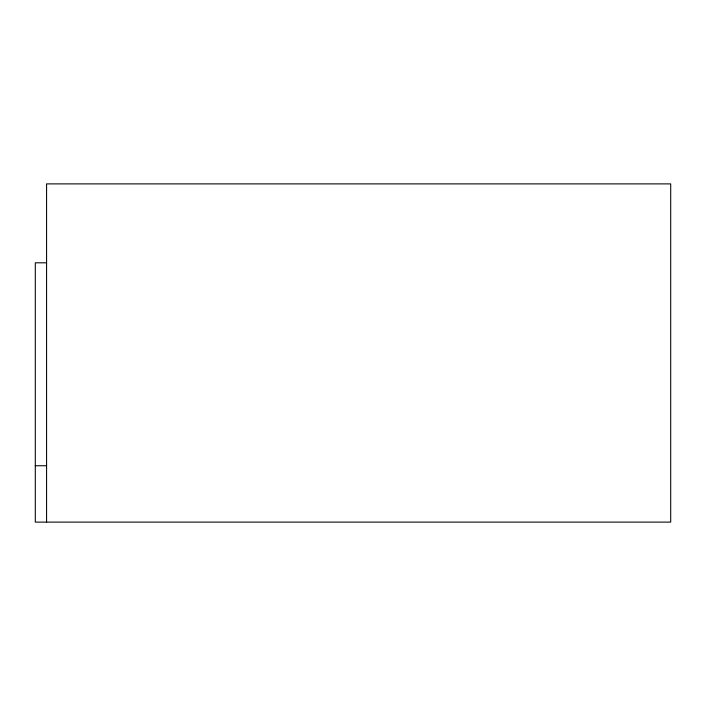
<?xml version="1.0" encoding="UTF-8"?>
<svg xmlns="http://www.w3.org/2000/svg" width="706" height="706" viewBox="0 0 706 706"><rect width="100%" height="100%" fill="white"/><g stroke="black" fill="none" stroke-linecap="round" stroke-linejoin="round"><path stroke-width="1.06" d="M46.578 262.808L35.3 262.808L35.3 522.113L670.7 522.113L670.7 183.887L46.578 183.887L46.578 522.113M35.3 465.739L46.578 465.739"/></g></svg>
